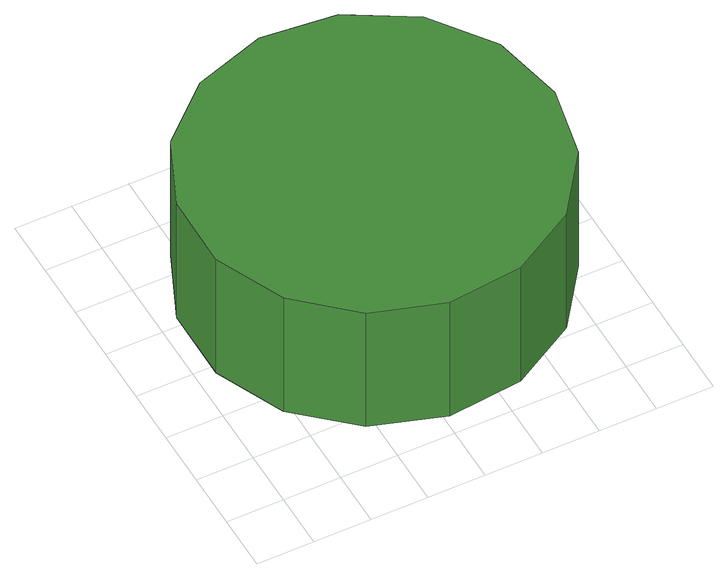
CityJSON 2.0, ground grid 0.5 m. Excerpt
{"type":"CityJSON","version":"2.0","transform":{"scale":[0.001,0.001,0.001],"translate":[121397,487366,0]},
"CityObjects":{
"tree1":{"type":"SolitaryVegetationObject","attributes":{"function":"something"},"geometry":[{"type":"MultiSurface","lod":"1","boundaries":[[[0,1,2,3,4,5,6,7,8,9,10,11,12,13,14]],[[15,16,17,18,19,20,21,22,23,24,25,26,27,28,29]],[[0,29,28,1]],[[1,28,27,2]],[[2,27,26,3]],[[3,26,25,4]],[[4,25,24,5]],[[5,24,23,6]],[[6,23,22,7]],[[7,22,21,8]],[[8,21,20,9]],[[9,20,19,10]],[[10,19,18,11]],[[11,18,17,12]],[[12,17,16,13]],[[13,16,15,14]],[[14,15,29,0]]]}]}
},
"vertices":[
[3307,1758,1695],[3170,2404,1695],[2782,2938,1695],[2210,3268,1695],[1553,3337,1695],[925,3133,1695],[435,2691,1695],[166,2088,1695],[166,1428,1695],[435,825,1695],[925,383,1695],[1553,179,1695],[2210,248,1695],[2782,578,1695],[3170,1112,1695],[3170,1112,405],[2782,578,405],[2210,248,405],[1553,179,405],[925,383,405],[435,825,405],[166,1428,405],[166,2088,405],[435,2691,405],[925,3133,405],[1553,3337,405],[2210,3268,405],[2782,2938,405],[3170,2404,405],[3307,1758,405]
]}
